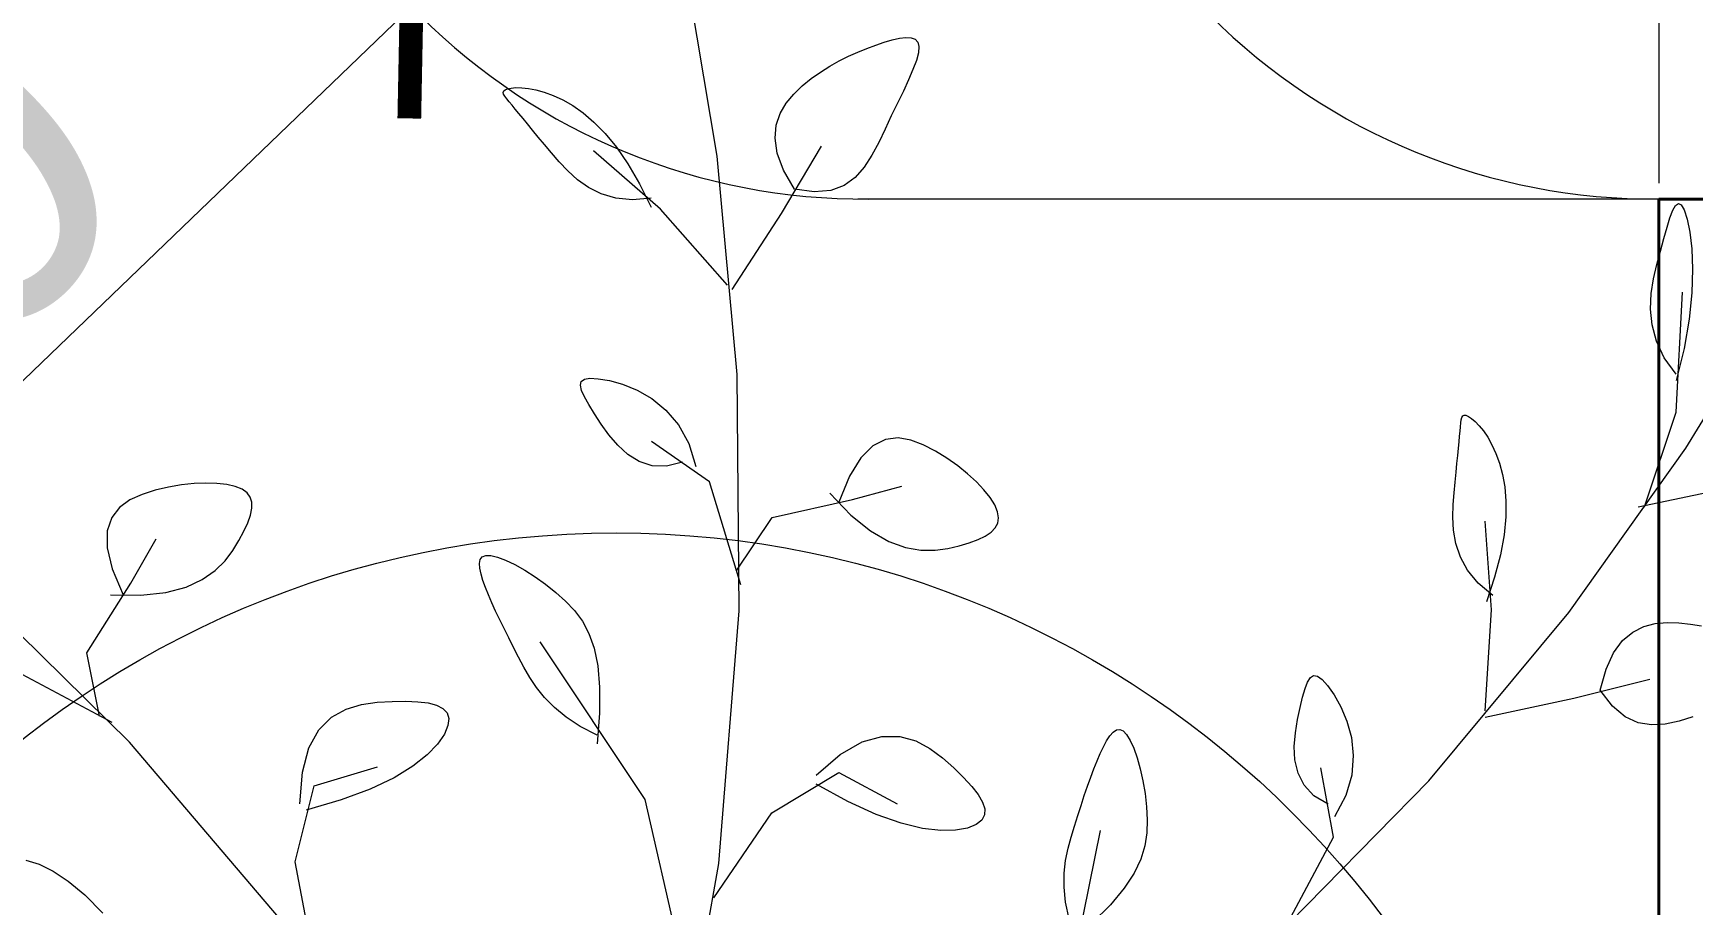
# Model space of a CAD drawing. Header units: centimetres. Extents: x -26724 to 60145, y -23645 to 6771.
# Drawn here: x -19266.5 to -19214, y 4755.1 to 4782.7 of the extents above; entities that cross this region are included whole.
import ezdxf

# ---------------------------------------------------------------- set-up
doc = ezdxf.new("R2010")
doc.units = ezdxf.units.CM
for name, pattern in [('AUSGEZOGEN', [0]), ('DALEKOVOD_VN', [5, 2.5, -2.5]), ('PUNKT2_S9', [0.35, 0.15, -0.1, 0, -0.1])]:
    doc.linetypes.add(name, pattern=pattern)
for name, color, linetype, lineweight in [('4.KOTE', 88, 'Continuous', 15), ('Moebel', 252, 'PUNKT2_S9', 13), ('namjestaj', 150, 'Continuous', 5), ('zid', 7, 'Continuous', 40)]:
    doc.layers.add(name, color=color, linetype=linetype, lineweight=lineweight)
doc.styles.get("Standard").update_dxf_attribs({"font": 'calibri.ttf'})
doc.dimstyles.new('ja 1 50', dxfattribs={"dimtxt": 10, "dimasz": 5, "dimexe": 5, "dimexo": 5, "dimgap": 1, "dimtad": 1, "dimdec": 0, "dimtxsty": 'Standard', "dimblk": 'ARCHTICK', "dimcen": 2.5, "dimclrd": 256, "dimclrt": 7, "dimadec": 0, "dimazin": 0, "dimtfac": 1, "dimtdec": 0, "dimtix": 1, "dimtmove": 1, "dimatfit": 3, "dimldrblk": 'ARCHTICK', "dimfxl": 10, "dimfxlon": 1, "dimlwd": 0, "dimlwe": 9, "dimarcsym": 0})

# ---------------------------------------------------------------- blocks, each defined once
blk = doc.blocks.new('ggggt')
at = {"layer": 'Moebel', "color": 91, "linetype": 'AUSGEZOGEN', "lineweight": 18, "transparency": 33554687}
for p, q in [((1570.942, 2032.319, 13.5), (1569.881, 2038.609, 13.5)), ((1575.679, 2035.727, 13.5), (1575.959, 2035.83, 13.5)), ((1575.959, 2035.83, 13.5), (1576.226, 2035.921, 13.5)), ((1576.226, 2035.921, 13.5), (1576.478, 2035.995, 13.5)), ((1576.478, 2035.995, 13.5), (1576.707, 2036.048, 13.5)), ((1576.707, 2036.048, 13.5), (1576.908, 2036.072, 13.5)), ((1576.908, 2036.072, 13.5), (1577.076, 2036.064, 13.5)), ((1577.076, 2036.064, 13.5), (1577.206, 2036.017, 13.5)), ((1577.206, 2036.017, 13.5), (1577.291, 2035.925, 13.5)), ((1577.291, 2035.925, 13.5), (1577.326, 2035.784, 13.5)), ((1577.326, 2035.784, 13.5), (1577.309, 2035.589, 13.5)), ((1574.504, 2035.167, 13.5), (1574.801, 2035.332, 13.5)), ((1574.801, 2035.332, 13.5), (1575.098, 2035.48, 13.5)), ((1575.098, 2035.48, 13.5), (1575.392, 2035.61, 13.5)), ((1575.392, 2035.61, 13.5), (1575.679, 2035.727, 13.5)), ((1577.243, 2035.345, 13.5), (1577.136, 2035.058, 13.5)), ((1577.309, 2035.589, 13.5), (1577.243, 2035.345, 13.5)), ((1573.635, 2034.543, 13.5), (1573.918, 2034.774, 13.5)), ((1573.918, 2034.774, 13.5), (1574.209, 2034.981, 13.5)), ((1574.209, 2034.981, 13.5), (1574.504, 2035.167, 13.5)), ((1576.997, 2034.733, 13.5), (1576.831, 2034.376, 13.5)), ((1577.136, 2035.058, 13.5), (1576.997, 2034.733, 13.5)), ((1564.172, 2034.338, 13.5), (1564.186, 2034.384, 13.5)), ((1564.185, 2034.281, 13.5), (1564.172, 2034.338, 13.5)), ((1564.224, 2034.214, 13.5), (1564.185, 2034.281, 13.5)), ((1564.186, 2034.384, 13.5), (1564.23, 2034.422, 13.5)), ((1564.283, 2034.134, 13.5), (1564.224, 2034.214, 13.5)), ((1564.23, 2034.422, 13.5), (1564.309, 2034.452, 13.5)), ((1564.309, 2034.452, 13.5), (1564.425, 2034.475, 13.5)), ((1564.425, 2034.475, 13.5), (1564.575, 2034.487, 13.5)), ((1564.575, 2034.487, 13.5), (1564.758, 2034.484, 13.5)), ((1564.758, 2034.484, 13.5), (1564.97, 2034.462, 13.5)), ((1564.97, 2034.462, 13.5), (1565.208, 2034.416, 13.5)), ((1565.208, 2034.416, 13.5), (1565.47, 2034.344, 13.5)), ((1565.47, 2034.344, 13.5), (1565.753, 2034.24, 13.5)), ((1565.753, 2034.24, 13.5), (1566.054, 2034.1, 13.5)), ((1573.123, 2033.997, 13.5), (1573.365, 2034.286, 13.5)), ((1573.365, 2034.286, 13.5), (1573.635, 2034.543, 13.5)), ((1576.831, 2034.376, 13.5), (1576.647, 2033.994, 13.5)), ((1564.359, 2034.041, 13.5), (1564.283, 2034.134, 13.5)), ((1564.45, 2033.934, 13.5), (1564.359, 2034.041, 13.5)), ((1564.553, 2033.811, 13.5), (1564.45, 2033.934, 13.5)), ((1564.669, 2033.672, 13.5), (1564.553, 2033.811, 13.5)), ((1564.798, 2033.515, 13.5), (1564.669, 2033.672, 13.5)), ((1566.054, 2034.1, 13.5), (1566.371, 2033.92, 13.5)), ((1566.371, 2033.92, 13.5), (1566.701, 2033.69, 13.5)), ((1566.701, 2033.69, 13.5), (1567.043, 2033.4, 13.5)), ((1572.807, 2033.303, 13.5), (1572.931, 2033.672, 13.5)), ((1572.931, 2033.672, 13.5), (1573.123, 2033.997, 13.5)), ((1576.647, 2033.994, 13.5), (1576.451, 2033.593, 13.5)), ((1564.942, 2033.339, 13.5), (1564.798, 2033.515, 13.5)), ((1565.103, 2033.143, 13.5), (1564.942, 2033.339, 13.5)), ((1565.282, 2032.926, 13.5), (1565.103, 2033.143, 13.5)), ((1567.043, 2033.4, 13.5), (1567.394, 2033.04, 13.5)), ((1572.771, 2032.885, 13.5), (1572.807, 2033.303, 13.5)), ((1576.251, 2033.177, 13.5), (1576.051, 2032.757, 13.5)), ((1576.451, 2033.593, 13.5), (1576.251, 2033.177, 13.5)), ((1565.48, 2032.688, 13.5), (1565.282, 2032.926, 13.5)), ((1565.699, 2032.426, 13.5), (1565.48, 2032.688, 13.5)), ((1567.394, 2033.04, 13.5), (1567.753, 2032.601, 13.5)), ((1567.753, 2032.601, 13.5), (1568.118, 2032.073, 13.5)), ((1572.842, 2032.412, 13.5), (1572.771, 2032.885, 13.5)), ((1572.971, 2030.509, 13.5), (1574.246, 2032.632, 13.5)), ((1576.051, 2032.757, 13.5), (1575.838, 2032.348, 13.5)), ((1565.941, 2032.143, 13.5), (1565.699, 2032.426, 13.5)), ((1566.212, 2031.853, 13.5), (1565.941, 2032.143, 13.5)), ((1569.151, 2030.647, 13.5), (1567.031, 2032.485, 13.5)), ((1568.118, 2032.073, 13.5), (1568.487, 2031.445, 13.5)), ((1571.575, 2025.413, 13.5), (1570.942, 2032.319, 13.5)), ((1573.04, 2031.878, 13.5), (1572.842, 2032.412, 13.5)), ((1575.838, 2032.348, 13.5), (1575.595, 2031.972, 13.5)), ((1566.52, 2031.575, 13.5), (1566.212, 2031.853, 13.5)), ((1566.871, 2031.327, 13.5), (1566.52, 2031.575, 13.5)), ((1573.385, 2031.277, 13.5), (1573.04, 2031.878, 13.5)), ((1575.308, 2031.648, 13.5), (1574.96, 2031.397, 13.5)), ((1575.595, 2031.972, 13.5), (1575.308, 2031.648, 13.5)), ((1567.273, 2031.127, 13.5), (1566.871, 2031.327, 13.5)), ((1567.734, 2030.992, 13.5), (1567.273, 2031.127, 13.5)), ((1568.487, 2031.445, 13.5), (1568.857, 2030.707, 13.5)), ((1574.014, 2031.191, 13.5), (1573.385, 2031.277, 13.5)), ((1573.385, 2031.277, 13.5), (1573.385, 2031.277, 13.5)), ((1574.534, 2031.238, 13.5), (1574.014, 2031.191, 13.5)), ((1574.96, 2031.397, 13.5), (1574.534, 2031.238, 13.5)), ((1568.259, 2030.94, 13.5), (1567.734, 2030.992, 13.5)), ((1568.857, 2030.99, 13.5), (1568.259, 2030.94, 13.5)), ((1571.271, 2028.244, 13.5), (1569.151, 2030.647, 13.5)), ((1571.413, 2028.103, 13.5), (1572.971, 2030.509, 13.5)), ((1601.087, 2030.373, 13.5), (1601.178, 2030.607, 13.5)), ((1601.178, 2030.607, 13.5), (1601.266, 2030.762, 13.5)), ((1601.266, 2030.762, 13.5), (1601.354, 2030.824, 13.5)), ((1601.354, 2030.824, 13.5), (1601.443, 2030.781, 13.5)), ((1601.443, 2030.781, 13.5), (1601.535, 2030.62, 13.5)), ((1601.535, 2030.62, 13.5), (1601.629, 2030.33, 13.5)), ((1600.892, 2029.716, 13.5), (1600.993, 2030.072, 13.5)), ((1600.993, 2030.072, 13.5), (1601.087, 2030.373, 13.5)), ((1601.629, 2030.33, 13.5), (1601.714, 2029.917, 13.5)), ((1600.784, 2029.32, 13.5), (1600.892, 2029.716, 13.5)), ((1601.714, 2029.917, 13.5), (1601.777, 2029.386, 13.5)), ((1600.67, 2028.895, 13.5), (1600.784, 2029.32, 13.5)), ((1601.777, 2029.386, 13.5), (1601.804, 2028.746, 13.5)), ((1600.493, 2027.973, 13.5), (1600.566, 2028.444, 13.5)), ((1600.566, 2028.444, 13.5), (1600.67, 2028.895, 13.5)), ((1601.804, 2028.746, 13.5), (1601.782, 2028.002, 13.5)), ((1600.471, 2027.484, 13.5), (1600.493, 2027.973, 13.5)), ((1601.284, 2024.223, 13.5), (1601.485, 2028.021, 13.5)), ((1601.589, 2023.089, 13.5), (1604.616, 2028.018, 13.5)), ((1601.782, 2028.002, 13.5), (1601.697, 2027.162, 13.5)), ((1600.519, 2026.981, 13.5), (1600.471, 2027.484, 13.5)), ((1600.657, 2026.467, 13.5), (1600.519, 2026.981, 13.5)), ((1601.697, 2027.162, 13.5), (1601.535, 2026.233, 13.5)), ((1600.906, 2025.946, 13.5), (1600.657, 2026.467, 13.5)), ((1601.284, 2025.422, 13.5), (1600.906, 2025.946, 13.5)), ((1601.535, 2026.233, 13.5), (1601.284, 2025.222, 13.5)), ((1566.641, 2025.19, 13.5), (1566.739, 2025.265, 13.5)), ((1566.739, 2025.265, 13.5), (1566.915, 2025.296, 13.5)), ((1566.915, 2025.296, 13.5), (1567.178, 2025.282, 13.5)), ((1567.178, 2025.282, 13.5), (1567.53, 2025.223, 13.5)), ((1571.64, 2017.939, 13.5), (1571.575, 2025.413, 13.5)), ((1566.615, 2025.073, 13.5), (1566.641, 2025.19, 13.5)), ((1566.652, 2024.912, 13.5), (1566.615, 2025.073, 13.5)), ((1566.743, 2024.708, 13.5), (1566.652, 2024.912, 13.5)), ((1566.882, 2024.462, 13.5), (1566.743, 2024.708, 13.5)), ((1567.53, 2025.223, 13.5), (1567.949, 2025.107, 13.5)), ((1567.949, 2025.107, 13.5), (1568.406, 2024.921, 13.5)), ((1568.406, 2024.921, 13.5), (1568.872, 2024.653, 13.5)), ((1567.059, 2024.174, 13.5), (1566.882, 2024.462, 13.5)), ((1568.872, 2024.653, 13.5), (1569.32, 2024.29, 13.5)), ((1569.32, 2024.29, 13.5), (1569.72, 2023.819, 13.5)), ((1600.283, 2021.224, 13.5), (1601.284, 2024.223, 13.5)), ((1567.27, 2023.848, 13.5), (1567.059, 2024.174, 13.5)), ((1567.513, 2023.507, 13.5), (1567.27, 2023.848, 13.5)), ((1569.72, 2023.819, 13.5), (1570.045, 2023.228, 13.5)), ((1594.443, 2023.623, 13.5), (1594.454, 2023.763, 13.5)), ((1594.454, 2023.763, 13.5), (1594.466, 2023.883, 13.5)), ((1594.466, 2023.883, 13.5), (1594.48, 2023.981, 13.5)), ((1594.48, 2023.981, 13.5), (1594.501, 2024.056, 13.5)), ((1594.501, 2024.056, 13.5), (1594.531, 2024.106, 13.5)), ((1594.531, 2024.106, 13.5), (1594.574, 2024.129, 13.5)), ((1594.574, 2024.129, 13.5), (1594.632, 2024.124, 13.5)), ((1594.632, 2024.124, 13.5), (1594.71, 2024.089, 13.5)), ((1594.71, 2024.089, 13.5), (1594.807, 2024.024, 13.5)), ((1594.807, 2024.024, 13.5), (1594.922, 2023.926, 13.5)), ((1594.922, 2023.926, 13.5), (1595.049, 2023.795, 13.5)), ((1595.049, 2023.795, 13.5), (1595.183, 2023.629, 13.5)), ((1567.794, 2023.178, 13.5), (1567.513, 2023.507, 13.5)), ((1568.113, 2022.887, 13.5), (1567.794, 2023.178, 13.5)), ((1570.7, 2022.019, 13.5), (1568.862, 2023.29, 13.5)), ((1570.045, 2023.228, 13.5), (1570.265, 2022.503, 13.5)), ((1575.867, 2023.158, 13.5), (1575.486, 2022.783, 13.5)), ((1576.262, 2023.355, 13.5), (1575.867, 2023.158, 13.5)), ((1576.663, 2023.406, 13.5), (1576.262, 2023.355, 13.5)), ((1577.066, 2023.341, 13.5), (1576.663, 2023.406, 13.5)), ((1577.462, 2023.193, 13.5), (1577.066, 2023.341, 13.5)), ((1577.846, 2022.993, 13.5), (1577.462, 2023.193, 13.5)), ((1594.392, 2023.081, 13.5), (1594.412, 2023.283, 13.5)), ((1594.412, 2023.283, 13.5), (1594.429, 2023.463, 13.5)), ((1594.429, 2023.463, 13.5), (1594.443, 2023.623, 13.5)), ((1595.183, 2023.629, 13.5), (1595.32, 2023.429, 13.5)), ((1595.32, 2023.429, 13.5), (1595.453, 2023.192, 13.5)), ((1595.453, 2023.192, 13.5), (1595.58, 2022.919, 13.5)), ((1568.475, 2022.661, 13.5), (1568.113, 2022.887, 13.5)), ((1568.882, 2022.528, 13.5), (1568.475, 2022.661, 13.5)), ((1569.84, 2022.644, 13.5), (1569.336, 2022.513, 13.5)), ((1575.486, 2022.783, 13.5), (1575.125, 2022.199, 13.5)), ((1578.211, 2022.767, 13.5), (1577.846, 2022.993, 13.5)), ((1578.553, 2022.526, 13.5), (1578.211, 2022.767, 13.5)), ((1594.345, 2022.603, 13.5), (1594.37, 2022.855, 13.5)), ((1594.37, 2022.855, 13.5), (1594.392, 2023.081, 13.5)), ((1595.58, 2022.919, 13.5), (1595.694, 2022.607, 13.5)), ((1595.694, 2022.607, 13.5), (1595.791, 2022.255, 13.5)), ((1597.891, 2017.891, 13.5), (1601.589, 2023.089, 13.5)), ((1569.336, 2022.513, 13.5), (1568.882, 2022.528, 13.5)), ((1575.125, 2022.199, 13.5), (1574.791, 2021.375, 13.5)), ((1578.865, 2022.275, 13.5), (1578.553, 2022.526, 13.5)), ((1579.143, 2022.02, 13.5), (1578.865, 2022.275, 13.5)), ((1594.29, 2022.014, 13.5), (1594.318, 2022.323, 13.5)), ((1594.318, 2022.323, 13.5), (1594.345, 2022.603, 13.5)), ((1595.791, 2022.255, 13.5), (1595.861, 2021.859, 13.5)), ((1552.747, 2021.623, 13.5), (1552.362, 2021.447, 13.5)), ((1553.16, 2021.752, 13.5), (1552.747, 2021.623, 13.5)), ((1553.579, 2021.851, 13.5), (1553.16, 2021.752, 13.5)), ((1553.991, 2021.922, 13.5), (1553.579, 2021.851, 13.5)), ((1554.389, 2021.965, 13.5), (1553.991, 2021.922, 13.5)), ((1554.766, 2021.982, 13.5), (1554.389, 2021.965, 13.5)), ((1555.114, 2021.972, 13.5), (1554.766, 2021.982, 13.5)), ((1555.426, 2021.935, 13.5), (1555.114, 2021.972, 13.5)), ((1555.693, 2021.873, 13.5), (1555.426, 2021.935, 13.5)), ((1555.909, 2021.786, 13.5), (1555.693, 2021.873, 13.5)), ((1556.067, 2021.673, 13.5), (1555.909, 2021.786, 13.5)), ((1556.17, 2021.535, 13.5), (1556.067, 2021.673, 13.5)), ((1571.688, 2018.766, 13.5), (1570.7, 2022.019, 13.5)), ((1574.508, 2021.658, 13.5), (1575.174, 2020.967, 13.5)), ((1575.227, 2021.457, 13.5), (1576.784, 2021.883, 13.5)), ((1579.382, 2021.766, 13.5), (1579.143, 2022.02, 13.5)), ((1579.577, 2021.52, 13.5), (1579.382, 2021.766, 13.5)), ((1594.23, 2021.303, 13.5), (1594.259, 2021.674, 13.5)), ((1594.259, 2021.674, 13.5), (1594.29, 2022.014, 13.5)), ((1595.861, 2021.859, 13.5), (1595.898, 2021.412, 13.5)), ((1600.083, 2021.224, 13.5), (1603.888, 2022.024, 13.5)), ((1552.032, 2021.208, 13.5), (1551.784, 2020.889, 13.5)), ((1552.362, 2021.447, 13.5), (1552.032, 2021.208, 13.5)), ((1556.22, 2021.372, 13.5), (1556.17, 2021.535, 13.5)), ((1556.178, 2020.968, 13.5), (1556.221, 2021.183, 13.5)), ((1556.221, 2021.183, 13.5), (1556.22, 2021.372, 13.5)), ((1572.68, 2020.889, 13.5), (1575.227, 2021.457, 13.5)), ((1579.722, 2021.287, 13.5), (1579.577, 2021.52, 13.5)), ((1579.813, 2021.073, 13.5), (1579.722, 2021.287, 13.5)), ((1579.845, 2020.881, 13.5), (1579.813, 2021.073, 13.5)), ((1594.217, 2020.906, 13.5), (1594.23, 2021.303, 13.5)), ((1595.898, 2021.412, 13.5), (1595.892, 2020.91, 13.5)), ((1551.784, 2020.889, 13.5), (1551.644, 2020.47, 13.5)), ((1555.968, 2020.46, 13.5), (1556.092, 2020.727, 13.5)), ((1556.092, 2020.727, 13.5), (1556.178, 2020.968, 13.5)), ((1571.547, 2019.19, 13.5), (1572.68, 2020.889, 13.5)), ((1575.174, 2020.967, 13.5), (1575.795, 2020.469, 13.5)), ((1579.608, 2020.426, 13.5), (1579.74, 2020.56, 13.5)), ((1579.74, 2020.56, 13.5), (1579.82, 2020.711, 13.5)), ((1579.82, 2020.711, 13.5), (1579.845, 2020.881, 13.5)), ((1594.238, 2020.492, 13.5), (1594.217, 2020.906, 13.5)), ((1595.443, 2017.975, 13.5), (1595.243, 2020.774, 13.5)), ((1595.892, 2020.91, 13.5), (1595.836, 2020.345, 13.5)), ((1551.644, 2020.47, 13.5), (1551.64, 2019.936, 13.5)), ((1552.395, 2018.814, 13.5), (1553.194, 2020.216, 13.5)), ((1555.615, 2019.85, 13.5), (1555.809, 2020.167, 13.5)), ((1555.809, 2020.167, 13.5), (1555.968, 2020.46, 13.5)), ((1575.795, 2020.469, 13.5), (1576.37, 2020.135, 13.5)), ((1576.37, 2020.135, 13.5), (1576.901, 2019.94, 13.5)), ((1578.237, 2019.912, 13.5), (1578.598, 2019.999, 13.5)), ((1578.598, 2019.999, 13.5), (1578.917, 2020.094, 13.5)), ((1578.917, 2020.094, 13.5), (1579.194, 2020.195, 13.5)), ((1579.194, 2020.195, 13.5), (1579.425, 2020.305, 13.5)), ((1579.425, 2020.305, 13.5), (1579.608, 2020.426, 13.5)), ((1594.311, 2020.068, 13.5), (1594.238, 2020.492, 13.5)), ((1594.454, 2019.642, 13.5), (1594.311, 2020.068, 13.5)), ((1595.836, 2020.345, 13.5), (1595.72, 2019.714, 13.5)), ((1551.64, 2019.936, 13.5), (1551.798, 2019.268, 13.5)), ((1555.056, 2019.211, 13.5), (1555.371, 2019.525, 13.5)), ((1555.371, 2019.525, 13.5), (1555.615, 2019.85, 13.5)), ((1563.421, 2019.44, 13.5), (1563.446, 2019.563, 13.5)), ((1563.446, 2019.563, 13.5), (1563.51, 2019.649, 13.5)), ((1563.51, 2019.649, 13.5), (1563.619, 2019.693, 13.5)), ((1563.619, 2019.693, 13.5), (1563.778, 2019.691, 13.5)), ((1563.778, 2019.691, 13.5), (1563.99, 2019.64, 13.5)), ((1563.99, 2019.64, 13.5), (1564.246, 2019.543, 13.5)), ((1564.246, 2019.543, 13.5), (1564.537, 2019.404, 13.5)), ((1576.901, 2019.94, 13.5), (1577.389, 2019.855, 13.5)), ((1577.389, 2019.855, 13.5), (1577.834, 2019.855, 13.5)), ((1577.834, 2019.855, 13.5), (1578.237, 2019.912, 13.5)), ((1594.684, 2019.221, 13.5), (1594.454, 2019.642, 13.5)), ((1595.72, 2019.714, 13.5), (1595.537, 2019.009, 13.5)), ((1552.346, 2013.79, 13.5), (1547.015, 2019.03, 13.5)), ((1551.798, 2019.268, 13.5), (1552.144, 2018.448, 13.5)), ((1554.651, 2018.926, 13.5), (1555.056, 2019.211, 13.5)), ((1563.431, 2019.286, 13.5), (1563.421, 2019.44, 13.5)), ((1563.469, 2019.104, 13.5), (1563.431, 2019.286, 13.5)), ((1563.531, 2018.9, 13.5), (1563.469, 2019.104, 13.5)), ((1564.537, 2019.404, 13.5), (1564.852, 2019.228, 13.5)), ((1564.852, 2019.228, 13.5), (1565.181, 2019.019, 13.5)), ((1565.181, 2019.019, 13.5), (1565.513, 2018.783, 13.5)), ((1595.019, 2018.813, 13.5), (1594.684, 2019.221, 13.5)), ((1595.537, 2019.009, 13.5), (1595.277, 2018.226, 13.5)), ((1550.995, 2016.612, 13.5), (1552.395, 2018.814, 13.5)), ((1551.744, 2018.448, 13.5), (1552.704, 2018.431, 13.5)), ((1552.704, 2018.431, 13.5), (1553.495, 2018.517, 13.5)), ((1553.495, 2018.517, 13.5), (1554.137, 2018.688, 13.5)), ((1554.137, 2018.688, 13.5), (1554.651, 2018.926, 13.5)), ((1563.612, 2018.677, 13.5), (1563.531, 2018.9, 13.5)), ((1563.707, 2018.441, 13.5), (1563.612, 2018.677, 13.5)), ((1563.814, 2018.192, 13.5), (1563.707, 2018.441, 13.5)), ((1565.513, 2018.783, 13.5), (1565.838, 2018.522, 13.5)), ((1565.838, 2018.522, 13.5), (1566.146, 2018.243, 13.5)), ((1595.477, 2018.426, 13.5), (1595.019, 2018.813, 13.5)), ((1563.932, 2017.931, 13.5), (1563.814, 2018.192, 13.5)), ((1564.061, 2017.659, 13.5), (1563.932, 2017.931, 13.5)), ((1566.146, 2018.243, 13.5), (1566.428, 2017.945, 13.5)), ((1566.428, 2017.945, 13.5), (1566.676, 2017.613, 13.5)), ((1570.993, 2009.943, 13.5), (1571.64, 2017.939, 13.5)), ((1593.455, 2012.56, 13.5), (1597.891, 2017.891, 13.5)), ((1595.243, 2014.777, 13.5), (1595.443, 2017.975, 13.5)), ((1564.199, 2017.377, 13.5), (1564.061, 2017.659, 13.5)), ((1564.345, 2017.085, 13.5), (1564.199, 2017.377, 13.5)), ((1566.676, 2017.613, 13.5), (1566.884, 2017.224, 13.5)), ((1599.906, 2017.268, 13.5), (1600.254, 2017.441, 13.5)), ((1600.254, 2017.441, 13.5), (1600.62, 2017.535, 13.5)), ((1600.62, 2017.535, 13.5), (1600.995, 2017.569, 13.5)), ((1600.995, 2017.569, 13.5), (1601.368, 2017.559, 13.5)), ((1601.368, 2017.559, 13.5), (1601.731, 2017.522, 13.5)), ((1601.731, 2017.522, 13.5), (1602.084, 2017.463, 13.5)), ((1564.499, 2016.783, 13.5), (1564.345, 2017.085, 13.5)), ((1568.658, 2011.972, 13.5), (1565.338, 2016.956, 13.5)), ((1566.884, 2017.224, 13.5), (1567.049, 2016.76, 13.5)), ((1599.3, 2016.613, 13.5), (1599.585, 2016.998, 13.5)), ((1599.585, 2016.998, 13.5), (1599.906, 2017.268, 13.5)), ((1551.395, 2014.609, 13.5), (1550.995, 2016.612, 13.5)), ((1564.659, 2016.473, 13.5), (1564.499, 2016.783, 13.5)), ((1564.827, 2016.156, 13.5), (1564.659, 2016.473, 13.5)), ((1567.049, 2016.76, 13.5), (1567.162, 2016.199, 13.5)), ((1599.063, 2016.095, 13.5), (1599.3, 2016.613, 13.5)), ((1551.795, 2014.409, 13.5), (1548.796, 2016.011, 13.5)), ((1565.013, 2015.835, 13.5), (1564.827, 2016.156, 13.5)), ((1565.227, 2015.513, 13.5), (1565.013, 2015.835, 13.5)), ((1567.162, 2016.199, 13.5), (1567.22, 2015.52, 13.5)), ((1589.62, 2015.687, 13.5), (1589.708, 2015.827, 13.5)), ((1589.708, 2015.827, 13.5), (1589.809, 2015.891, 13.5)), ((1589.809, 2015.891, 13.5), (1589.931, 2015.875, 13.5)), ((1589.931, 2015.875, 13.5), (1590.077, 2015.772, 13.5)), ((1598.881, 2015.427, 13.5), (1599.063, 2016.095, 13.5)), ((1565.482, 2015.194, 13.5), (1565.227, 2015.513, 13.5)), ((1567.22, 2015.52, 13.5), (1567.216, 2014.704, 13.5)), ((1589.465, 2015.207, 13.5), (1589.541, 2015.478, 13.5)), ((1589.541, 2015.478, 13.5), (1589.62, 2015.687, 13.5)), ((1590.077, 2015.772, 13.5), (1590.254, 2015.577, 13.5)), ((1590.254, 2015.577, 13.5), (1590.461, 2015.286, 13.5)), ((1590.461, 2015.286, 13.5), (1590.675, 2014.908, 13.5)), ((1598.046, 2015.177, 13.5), (1600.449, 2015.776, 13.5)), ((1599.266, 2014.921, 13.5), (1598.881, 2015.427, 13.5)), ((1598.881, 2015.427, 13.5), (1598.881, 2015.427, 13.5)), ((1558.743, 2014.573, 13.5), (1559.2, 2014.83, 13.5)), ((1559.2, 2014.83, 13.5), (1559.688, 2014.98, 13.5)), ((1559.688, 2014.98, 13.5), (1560.182, 2015.052, 13.5)), ((1560.182, 2015.052, 13.5), (1560.657, 2015.077, 13.5)), ((1560.657, 2015.077, 13.5), (1561.089, 2015.081, 13.5)), ((1561.089, 2015.081, 13.5), (1561.472, 2015.065, 13.5)), ((1561.472, 2015.065, 13.5), (1561.798, 2015.025, 13.5)), ((1561.798, 2015.025, 13.5), (1562.065, 2014.956, 13.5)), ((1562.065, 2014.956, 13.5), (1562.265, 2014.855, 13.5)), ((1562.265, 2014.855, 13.5), (1562.395, 2014.716, 13.5)), ((1565.79, 2014.88, 13.5), (1565.482, 2015.194, 13.5)), ((1566.162, 2014.576, 13.5), (1565.79, 2014.88, 13.5)), ((1589.305, 2014.498, 13.5), (1589.386, 2014.877, 13.5)), ((1589.386, 2014.877, 13.5), (1589.465, 2015.207, 13.5)), ((1590.675, 2014.908, 13.5), (1590.867, 2014.453, 13.5)), ((1595.243, 2014.577, 13.5), (1598.046, 2015.177, 13.5)), ((1599.666, 2014.587, 13.5), (1599.266, 2014.921, 13.5)), ((1558.343, 2014.175, 13.5), (1558.743, 2014.573, 13.5)), ((1562.423, 2014.31, 13.5), (1562.309, 2014.036, 13.5)), ((1562.395, 2014.716, 13.5), (1562.449, 2014.536, 13.5)), ((1562.449, 2014.536, 13.5), (1562.423, 2014.31, 13.5)), ((1566.609, 2014.286, 13.5), (1566.162, 2014.576, 13.5)), ((1567.145, 2014.012, 13.5), (1566.609, 2014.286, 13.5)), ((1567.216, 2014.704, 13.5), (1567.145, 2013.729, 13.5)), ((1589.236, 2014.085, 13.5), (1589.305, 2014.498, 13.5)), ((1590.867, 2014.453, 13.5), (1591.007, 2013.934, 13.5)), ((1600.08, 2014.398, 13.5), (1599.666, 2014.587, 13.5)), ((1600.504, 2014.33, 13.5), (1600.08, 2014.398, 13.5)), ((1600.936, 2014.355, 13.5), (1600.504, 2014.33, 13.5)), ((1601.374, 2014.45, 13.5), (1600.936, 2014.355, 13.5)), ((1601.813, 2014.588, 13.5), (1601.374, 2014.45, 13.5)), ((1557.543, 2007.679, 13.5), (1552.346, 2013.79, 13.5)), ((1558.026, 2013.608, 13.5), (1558.343, 2014.175, 13.5)), ((1562.095, 2013.724, 13.5), (1561.768, 2013.383, 13.5)), ((1562.309, 2014.036, 13.5), (1562.095, 2013.724, 13.5)), ((1574.837, 2013.398, 13.5), (1575.528, 2013.793, 13.5)), ((1575.528, 2013.793, 13.5), (1576.153, 2013.97, 13.5)), ((1576.153, 2013.97, 13.5), (1576.717, 2013.968, 13.5)), ((1576.717, 2013.968, 13.5), (1577.222, 2013.827, 13.5)), ((1577.222, 2013.827, 13.5), (1577.673, 2013.588, 13.5)), ((1583.162, 2013.642, 13.5), (1583.263, 2013.831, 13.5)), ((1583.263, 2013.831, 13.5), (1583.364, 2013.987, 13.5)), ((1583.364, 2013.987, 13.5), (1583.467, 2014.103, 13.5)), ((1583.467, 2014.103, 13.5), (1583.571, 2014.172, 13.5)), ((1583.571, 2014.172, 13.5), (1583.677, 2014.187, 13.5)), ((1583.677, 2014.187, 13.5), (1583.785, 2014.141, 13.5)), ((1583.785, 2014.141, 13.5), (1583.896, 2014.028, 13.5)), ((1583.896, 2014.028, 13.5), (1584.01, 2013.842, 13.5)), ((1584.01, 2013.842, 13.5), (1584.122, 2013.592, 13.5)), ((1589.201, 2013.653, 13.5), (1589.236, 2014.085, 13.5)), ((1591.007, 2013.934, 13.5), (1591.067, 2013.361, 13.5)), ((1557.817, 2012.84, 13.5), (1558.026, 2013.608, 13.5)), ((1561.768, 2013.383, 13.5), (1561.313, 2013.025, 13.5)), ((1574.076, 2012.744, 13.5), (1574.837, 2013.398, 13.5)), ((1577.673, 2013.588, 13.5), (1578.073, 2013.289, 13.5)), ((1578.073, 2013.289, 13.5), (1578.427, 2012.972, 13.5)), ((1582.861, 2012.942, 13.5), (1582.962, 2013.194, 13.5)), ((1582.962, 2013.194, 13.5), (1583.062, 2013.428, 13.5)), ((1583.062, 2013.428, 13.5), (1583.162, 2013.642, 13.5)), ((1584.122, 2013.592, 13.5), (1584.23, 2013.288, 13.5)), ((1584.23, 2013.288, 13.5), (1584.328, 2012.941, 13.5)), ((1589.222, 2013.222, 13.5), (1589.201, 2013.653, 13.5)), ((1589.318, 2012.806, 13.5), (1589.222, 2013.222, 13.5)), ((1591.067, 2013.361, 13.5), (1591.017, 2012.745, 13.5)), ((1557.742, 2011.84, 13.5), (1557.817, 2012.84, 13.5)), ((1558.192, 2012.406, 13.5), (1560.191, 2013.007, 13.5)), ((1560.717, 2012.661, 13.5), (1559.965, 2012.301, 13.5)), ((1561.313, 2013.025, 13.5), (1560.717, 2012.661, 13.5)), ((1572.672, 2011.551, 13.5), (1574.795, 2012.826, 13.5)), ((1574.795, 2012.826, 13.5), (1576.633, 2011.838, 13.5)), ((1578.427, 2012.972, 13.5), (1578.735, 2012.669, 13.5)), ((1578.735, 2012.669, 13.5), (1578.994, 2012.387, 13.5)), ((1582.659, 2012.391, 13.5), (1582.761, 2012.674, 13.5)), ((1582.761, 2012.674, 13.5), (1582.861, 2012.942, 13.5)), ((1584.328, 2012.941, 13.5), (1584.413, 2012.561, 13.5)), ((1589.511, 2012.424, 13.5), (1589.318, 2012.806, 13.5)), ((1590.437, 2010.779, 13.5), (1590.036, 2012.978, 13.5)), ((1591.017, 2012.745, 13.5), (1590.828, 2012.097, 13.5)), ((1557.592, 2010.004, 13.5), (1558.192, 2012.406, 13.5)), ((1559.965, 2012.301, 13.5), (1559.045, 2011.957, 13.5)), ((1575.08, 2011.906, 13.5), (1574.076, 2012.461, 13.5)), ((1578.994, 2012.387, 13.5), (1579.197, 2012.128, 13.5)), ((1579.197, 2012.128, 13.5), (1579.337, 2011.891, 13.5)), ((1582.557, 2012.094, 13.5), (1582.659, 2012.391, 13.5)), ((1584.413, 2012.561, 13.5), (1584.481, 2012.158, 13.5)), ((1584.481, 2012.158, 13.5), (1584.527, 2011.744, 13.5)), ((1588.216, 2007.229, 13.5), (1593.455, 2012.56, 13.5)), ((1589.821, 2012.093, 13.5), (1589.511, 2012.424, 13.5)), ((1559.045, 2011.957, 13.5), (1557.942, 2011.64, 13.5)), ((1569.9, 2006.571, 13.5), (1568.658, 2011.972, 13.5)), ((1575.974, 2011.498, 13.5), (1575.08, 2011.906, 13.5)), ((1579.337, 2011.891, 13.5), (1579.407, 2011.677, 13.5)), ((1579.407, 2011.677, 13.5), (1579.4, 2011.487, 13.5)), ((1582.35, 2011.461, 13.5), (1582.454, 2011.783, 13.5)), ((1582.454, 2011.783, 13.5), (1582.557, 2012.094, 13.5)), ((1584.527, 2011.744, 13.5), (1584.547, 2011.329, 13.5)), ((1590.271, 2011.829, 13.5), (1589.821, 2012.093, 13.5)), ((1590.828, 2012.097, 13.5), (1590.471, 2011.429, 13.5)), ((1570.83, 2008.862, 13.5), (1572.672, 2011.551, 13.5)), ((1576.76, 2011.221, 13.5), (1575.974, 2011.498, 13.5)), ((1577.439, 2011.057, 13.5), (1576.76, 2011.221, 13.5)), ((1578.014, 2010.988, 13.5), (1577.439, 2011.057, 13.5)), ((1578.859, 2011.068, 13.5), (1578.486, 2010.998, 13.5)), ((1579.133, 2011.181, 13.5), (1578.859, 2011.068, 13.5)), ((1579.311, 2011.322, 13.5), (1579.133, 2011.181, 13.5)), ((1579.4, 2011.487, 13.5), (1579.311, 2011.322, 13.5)), ((1582.139, 2010.786, 13.5), (1582.244, 2011.129, 13.5)), ((1582.244, 2011.129, 13.5), (1582.35, 2011.461, 13.5)), ((1584.547, 2011.329, 13.5), (1584.535, 2010.92, 13.5)), ((1578.486, 2010.998, 13.5), (1578.014, 2010.988, 13.5)), ((1581.889, 2005.119, 13.5), (1583.065, 2010.991, 13.5)), ((1582.043, 2010.428, 13.5), (1582.139, 2010.786, 13.5)), ((1584.535, 2010.92, 13.5), (1584.475, 2010.509, 13.5)), ((1588.835, 2007.78, 13.5), (1590.437, 2010.779, 13.5)), ((1549.066, 2010.049, 13.5), (1549.488, 2009.923, 13.5)), ((1558.192, 2006.8, 13.5), (1557.592, 2010.004, 13.5)), ((1581.921, 2009.642, 13.5), (1581.966, 2010.048, 13.5)), ((1581.966, 2010.048, 13.5), (1582.043, 2010.428, 13.5)), ((1584.348, 2010.087, 13.5), (1584.136, 2009.642, 13.5)), ((1584.475, 2010.509, 13.5), (1584.348, 2010.087, 13.5)), ((1549.488, 2009.923, 13.5), (1549.933, 2009.71, 13.5)), ((1549.933, 2009.71, 13.5), (1550.41, 2009.394, 13.5)), ((1569.494, 2001.472, 13.5), (1570.993, 2009.943, 13.5)), ((1581.917, 2009.203, 13.5), (1581.921, 2009.642, 13.5)), ((1584.136, 2009.642, 13.5), (1583.82, 2009.165, 13.5)), ((1550.41, 2009.394, 13.5), (1550.931, 2008.955, 13.5)), ((1550.931, 2008.955, 13.5), (1551.505, 2008.375, 13.5)), ((1581.965, 2008.725, 13.5), (1581.917, 2009.203, 13.5)), ((1583.82, 2009.165, 13.5), (1583.381, 2008.644, 13.5)), ((1582.076, 2008.203, 13.5), (1581.965, 2008.725, 13.5)), ((1583.381, 2008.644, 13.5), (1582.801, 2008.07, 13.5))]:
    blk.add_line(p, q, dxfattribs=at)
blk.add_circle((1567.746, 1990.122, 13.5), 30.281, dxfattribs=at)
blk = doc.blocks.new('_ArchTick')
at = {"color": 0, "linetype": 'ByBlock', "const_width": 0.15}
blk.add_lwpolyline([(-0.5, -0.5), (0.5, 0.5)], dxfattribs=at)
blk = doc.blocks.new('*D2937')
at = {"layer": '4.KOTE', "color": 0, "lineweight": 9, "transparency": 16777216}
for p, q in [((-19295.073, 5897.752), (-19295.073, 5884.437)), ((-19200.073, 5879.437), (-19200.073, 5894.437))]:
    blk.add_line(p, q, dxfattribs=at)
at = {"layer": '4.KOTE', "lineweight": 0, "transparency": 16777216}
blk.add_line((-19200.073, 5889.437), (-19295.073, 5889.437), dxfattribs=at)
at = {"layer": 'Defpoints', "color": 0, "lineweight": 50, "transparency": 16777216}
for p in [(-19295.073, 5910.464, 13.5), (-19295.073, 5889.437), (-19200.073, 3696.575, 13.5)]:
    blk.add_point(p, dxfattribs=at)
at = {"layer": '4.KOTE', "lineweight": 0, "transparency": 16777216, "xscale": 5, "yscale": 5, "zscale": 5, "rotation": 180}
blk.add_blockref('_ArchTick', (-19295.073, 5889.437), dxfattribs=at)
at = {"layer": '4.KOTE', "lineweight": 0, "transparency": 16777216, "xscale": 5, "yscale": 5, "zscale": 5}
blk.add_blockref('_ArchTick', (-19200.073, 5889.437), dxfattribs=at)
at = {"layer": '4.KOTE', "color": 7, "transparency": 16777216, "insert": (-19247.573, 5895.56), "char_height": 10, "attachment_point": 5}
blk.add_mtext('95', dxfattribs=at)
blk = doc.blocks.new('*D3049')
at = {"layer": '4.KOTE', "color": 0, "lineweight": 9, "transparency": 16777216}
for p, q in [((-19200.72, 5340.464), (-19186.169, 5340.464)), ((-19200.436, 4777.464), (-19186.169, 4777.464))]:
    blk.add_line(p, q, dxfattribs=at)
at = {"layer": '4.KOTE', "lineweight": 0, "transparency": 16777216}
blk.add_line((-19191.169, 4777.464), (-19191.169, 5340.464), dxfattribs=at)
at = {"layer": 'Defpoints', "color": 0, "lineweight": 50, "transparency": 16777216}
for p in [(-19240.074, 5340.464, 13.5), (-19191.169, 5340.464), (-19227.74, 4777.464, 13.5)]:
    blk.add_point(p, dxfattribs=at)
at = {"layer": '4.KOTE', "lineweight": 0, "transparency": 16777216, "xscale": 5, "yscale": 5, "zscale": 5}
for p, rotation in [((-19191.169, 5340.464), 90), ((-19191.169, 4777.464), 270)]:
    blk.add_blockref('_ArchTick', p, dxfattribs=dict(at, rotation=rotation))
at = {"layer": '4.KOTE', "color": 7, "transparency": 16777216, "insert": (-19197.292, 5058.964), "char_height": 10, "attachment_point": 5, "rotation": 90}
blk.add_mtext('563', dxfattribs=at)
blk = doc.blocks.new('*D2846')
at = {"layer": '4.KOTE', "lineweight": 0, "transparency": 16777216}
for p in [(-19240.24, 4797.297), (-19279.509, 4759.523)]:
    blk.add_line(p, (-19254.534, 4783.547), dxfattribs=at)
at = {"layer": 'Defpoints', "color": 0, "lineweight": 50, "transparency": 16777216}
for p in [(-19240.24, 4797.297, 13.5), (-19254.534, 4783.547, 13.5)]:
    blk.add_point(p, dxfattribs=at)
at = {"layer": '4.KOTE', "lineweight": 0, "transparency": 16777216, "xscale": 5, "yscale": 5, "zscale": 5, "rotation": 43.88872188394565}
blk.add_blockref('_ArchTick', (-19254.534, 4783.547), dxfattribs=at)
at = {"layer": '4.KOTE', "color": 7, "transparency": 16777216, "insert": (-19274.87, 4772.481), "char_height": 10, "attachment_point": 5, "rotation": 43.8887}
blk.add_mtext('R20', dxfattribs=at)

msp = doc.modelspace()

# ---------------------------------------------------------------- linework, layer by layer
at = {"layer": 'namjestaj', "linetype": 'DALEKOVOD_VN', "ltscale": 3}
msp.add_line((-19215.073, 5340.464, 27), (-19215.073, 4777.464, 27), dxfattribs=at)
at = {"layer": 'namjestaj', "elevation": 13.5}
msp.add_lwpolyline([(-19215.073, 4777.464), (-19240.407, 4777.464)], dxfattribs=at)
at = {"layer": 'namjestaj'}
for centre in [(-19240.24, 4797.297, 13.5), (-19215.24, 4797.297, 13.5)]:
    msp.add_arc(centre, 19.834, 179.5179, 270.4821, dxfattribs=at)
at = {"layer": 'zid', "color": 32, "ltscale": 12, "true_color": 0xcd6928, "elevation": 13.5}
msp.add_lwpolyline([(-19215.073, 4777.464), (-19185.073, 4777.464), (-19185.073, 4697.464), (-19215.074, 4697.464)], close=True, dxfattribs=at)

# ---------------------------------------------------------------- block references
msp.add_blockref('ggggt', (-20815.803, 2746.499, 13.5))

# ---------------------------------------------------------------- dimensions: what is measured, and where the dimension line sits
at = {"layer": '4.KOTE'}
dim = msp.add_linear_dim(base=(-19295.073, 5889.437), p1=(-19200.073, 3696.575, 13.5), p2=(-19295.073, 5910.464, 13.5), dimstyle='ja 1 50', dxfattribs=at)
dim.commit()
dim.dimension.update_dxf_attribs({"geometry": '*D2937', "text_midpoint": (-19247.573, 5895.56)})
dim = msp.add_linear_dim(base=(-19191.169, 5340.464), p1=(-19227.74, 4777.464, 13.5), p2=(-19240.074, 5340.464, 13.5), angle=90, dimstyle='ja 1 50', dxfattribs=at)
dim.commit()
dim.dimension.update_dxf_attribs({"geometry": '*D3049', "text_midpoint": (-19197.292, 5058.964)})
dim = msp.add_radius_dim(center=(-19240.24, 4797.297, 13.5), mpoint=(-19254.534, 4783.547, 13.5), dimstyle='ja 1 50', dxfattribs=at)
dim.commit()
dim.dimension.update_dxf_attribs({"geometry": '*D2846', "text_midpoint": (-19274.87, 4772.481)})

doc.saveas('drawing.dxf')
